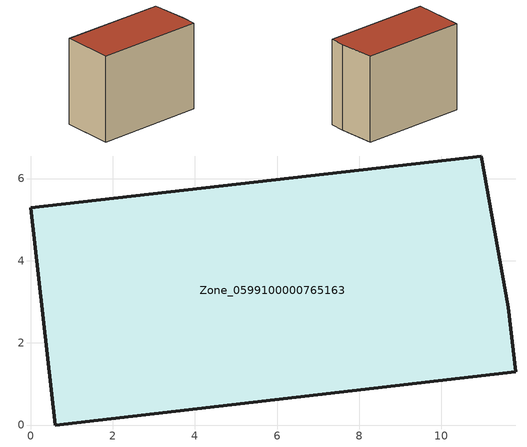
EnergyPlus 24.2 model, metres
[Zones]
Zone_0599100000765163
 floor ground (C_G): 10.97,6.55 11.63,2.87 11.81,1.29 0.6,0 0,5.29 z0
 wall outside (C_F): 0.6,0 11.81,1.29 11.63,2.87 10.97,6.55 0,5.29 0.6,0 z0:9.11
 roof outside (C_R): 11.63,2.87 10.97,6.55 0,5.29 0.6,0 11.81,1.29 z9.11
[BUILDING]
Pand.0599100000765163: North Axis=0; Terrain=City; Loads Convergence Tolerance Value=0.04; Temperature Convergence Tolerance Value=0.4; Solar Distribution=FullExterior; Maximum Number of Warmup Days=25; Minimum Number of Warmup Days=1
[Site:Location]
Rotterdam.The.Hague.AP_ZH_NLD Design_Conditions: Latitude=51.96; Longitude=4.45; Time Zone=1; Elevation=-4.5
[SITE:GROUNDTEMPERATURE:BUILDINGSURFACE]
18, 18, 18, 18, 18, 18, 18, 18, 18, 18, 18, 18
[MATERIAL] Thermal Absorptance=0.9; Solar Absorptance=0.7; Visible Absorptance=0.7
Name | Roughness | Thickness | Conductivity | Density | Specific Heat
G.TC.2015-2018 | MediumSmooth | 0.15 | 0.0428571 | 540 | 1210
F.TC.2015-2018 | Rough | 0.3 | 0.0666667 | 1920 | 840
R.TC.2015-2018 | MediumRough | 0.2 | 0.0333333 | 1500 | 1000
[CONSTRUCTION]
C_G: G.TC.2015-2018
C_F: F.TC.2015-2018
C_R: R.TC.2015-2018
[ZONE]
Zone_0599100000765163: Type=1; Multiplier=1; Ceiling Height=Autocalculate; Volume=Autocalculate; Floor Area=autocalculate; Part of Total Floor Area=Yes
[ZONEINFILTRATION:DESIGNFLOWRATE]
Infil_Zone_0599100000765163: Zone or ZoneList or Space or SpaceList=Zone_0599100000765163; Schedule=AlwaysOn; Design Flow Rate Calculation Method=Flow/Area; Flow Rate per Floor Area=0.0015; Constant Term Coefficient=1; Temperature Term Coefficient=0; Velocity Term Coefficient=0; Velocity Squared Term Coefficient=0
[HVACTEMPLATE:ZONE:IDEALLOADSAIRSYSTEM]
Zone_0599100000765163: Maximum Heating Supply Air Temperature=50; Minimum Cooling Supply Air Temperature=13; Maximum Heating Supply Air Humidity Ratio=0.0156; Minimum Cooling Supply Air Humidity Ratio=0.0077; Heating Limit=NoLimit; Cooling Limit=NoLimit; Dehumidification Control Type=ConstantSensibleHeatRatio; Cooling Sensible Heat Ratio=0.7; Dehumidification Setpoint=60; Humidification Control Type=None; Humidification Setpoint=30; Outdoor Air Method=None; Outdoor Air Flow Rate per Person=0.00944; Outdoor Air Flow Rate per Zone Floor Area=0; Outdoor Air Flow Rate per Zone=0; Demand Controlled Ventilation Type=None; Outdoor Air Economizer Type=NoEconomizer; Heat Recovery Type=None; Sensible Heat Recovery Effectiveness=0.7; Latent Heat Recovery Effectiveness=0.65
[ZONECONTROL:THERMOSTAT]
ThermostatControl_Zone_0599100000765163: Zone or ZoneList=Zone_0599100000765163; Control Type Schedule=DualSetpointControlType; Control 1=Thermostat_Zone_0599100000765163; Temperature Difference Between Cutout And Setpoint=0
[THERMOSTATSETPOINT:DUALSETPOINT]
Thermostat_Zone_0599100000765163: Heating Setpoint Temperature Schedule=HeatingSetpoint_Zone_0599100000765163; Cooling Setpoint Temperature Schedule=CoolingSetpoint_Zone_0599100000765163
[SCHEDULE:COMPACT]
HeatingSetpoint_Zone_0599100000765163: Through: 12/31, For: AllDays, Until: 24:00, 21
CoolingSetpoint_Zone_0599100000765163: Through: 12/31, For: AllDays, Until: 24:00, 24
DualSetpointControlType: Through: 12/31, For: AllDays, Until: 24:00, 4
AlwaysOn: Through: 12/31, For: AllDays, Until: 24:00, 1
